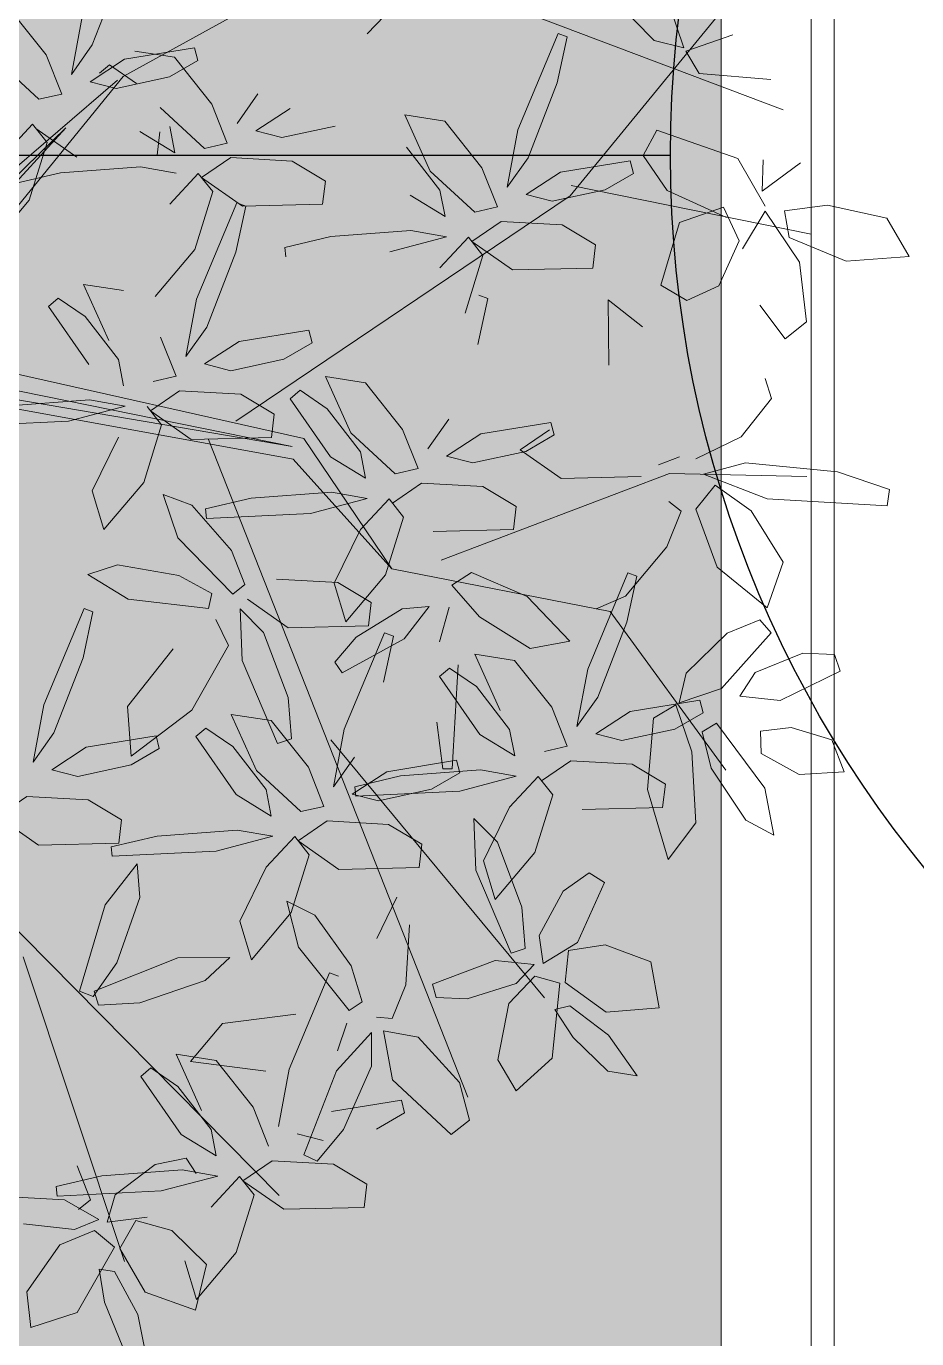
# Model space of a CAD drawing. Header units: metres. Extents: x 349703 to 349913, y 9282546 to 9282694.
# Drawn here: x 349746.995 to 349747.983, y 9282627.502 to 9282628.958 of the extents above; entities that cross this region are included whole.
import ezdxf

# ---------------------------------------------------------------- set-up
doc = ezdxf.new("R2010")
doc.units = ezdxf.units.M
doc.header["$LTSCALE"] = 0.25
for name, color, linetype, lineweight in [('AREA-VERDE', 3, 'CONTINUOUS', 9), ('ARQ-FONDO', 253, 'CONTINUOUS', 9), ('LLORAD-TEXTO', 1, 'CONTINUOUS', 25)]:
    doc.layers.add(name, color=color, linetype=linetype, lineweight=lineweight)

# ---------------------------------------------------------------- blocks, each defined once
blk = doc.blocks.new('PLAZA CENTRAL')
at = {"layer": 'ARQ-FONDO'}
blk.add_lwpolyline([(349596.6395, 9282641.1169), (349621.0817, 9282641.1169), (349621.0817, 9282622.8854), (349596.6395, 9282622.8854)], close=True, dxfattribs=at)
blk = doc.blocks.new('WAKDOQ')
at = {"layer": 'AREA-VERDE', "lineweight": 0, "true_color": 0xc4e4b2, "transparency": 33554687}
h = blk.add_hatch(color=3, dxfattribs=at)
h.dxf.hatch_style = 1
h.paths.add_polyline_path([(349597.5175, 9282630.6762), (349595.3826, 9282630.6762), (349595.3826, 9282627.0063), (349597.5175, 9282627.0063)])
at = {"layer": 'ARQ-FONDO'}
for points in [[(349595.2826, 9282647.2826), (349597.6175, 9282647.2826), (349597.6175, 9282598.1901), (349595.2826, 9282598.1901)], [(349595.3826, 9282630.6762), (349597.5175, 9282630.6762), (349597.5175, 9282627.0063), (349595.3826, 9282627.0063)]]:
    blk.add_lwpolyline(points, close=True, dxfattribs=at)
blk = doc.blocks.new('ARR2')
at = {"layer": 'ARQ-FONDO', "lineweight": 5}
for p, q in [((2741.3693, 1214.7358), (2741.7422, 1214.9411)), ((2741.7422, 1214.9411), (2742.4277, 1214.6823)), ((2741.3665, 1214.9065), (2741.3199, 1214.7864)), ((2741.7609, 1214.8039), (2741.8498, 1214.897)), ((2742.0863, 1214.5442), (2742.3668, 1214.8866)), ((2742.1569, 1214.8589), (2742.2212, 1214.7932)), ((2741.1863, 1214.8451), (2741.246, 1214.7701)), ((2742.2684, 1214.7816), (2742.2457, 1214.8494)), ((2741.2863, 1214.739), (2741.3037, 1214.8311)), ((2742.0026, 1214.6501), (2742.0671, 1214.8044)), ((2742.0814, 1214.7992), (2742.0654, 1214.7255)), ((2742.0671, 1214.8044), (2742.0814, 1214.7992)), ((2742.2212, 1214.7932), (2742.2684, 1214.7816)), ((2742.3472, 1214.8022), (2742.272, 1214.7764)), ((2741.3199, 1214.7864), (2741.2863, 1214.739)), ((2741.3718, 1214.7631), (2741.4836, 1214.7814)), ((2741.388, 1214.7761), (2741.4519, 1214.7663)), ((2741.4836, 1214.7814), (2741.4889, 1214.7612)), ((2742.272, 1214.7764), (2742.2932, 1214.7405)), ((2741.2343, 1214.699), (2741.1631, 1214.7648)), ((2741.246, 1214.7701), (2741.2708, 1214.7075)), ((2741.3166, 1214.7272), (2741.3718, 1214.7631)), ((2741.3315, 1214.7407), (2741.3475, 1214.7541)), ((2741.3475, 1214.7541), (2741.3907, 1214.7245)), ((2741.4889, 1214.7612), (2741.4436, 1214.735)), ((2741.4519, 1214.7663), (2741.5116, 1214.6913)), ((2740.9352, 1214.3642), (2741.3605, 1214.7299)), ((2741.0145, 1214.2999), (2741.3693, 1214.7358)), ((2741.4436, 1214.735), (2741.3584, 1214.7165)), ((2742.2932, 1214.7405), (2742.4079, 1214.731)), ((2741.3584, 1214.7165), (2741.3166, 1214.7272)), ((2741.5855, 1214.7076), (2741.552, 1214.6603)), ((2742.0654, 1214.7255), (2742.0188, 1214.6054)), ((2741.2708, 1214.7075), (2741.2343, 1214.699)), ((2741.5116, 1214.6913), (2741.5364, 1214.6287)), ((2741.4999, 1214.6202), (2741.4287, 1214.686)), ((2741.5822, 1214.6484), (2741.6374, 1214.6843)), ((2741.8213, 1214.6739), (2741.8852, 1214.6641)), ((2741.862, 1214.5838), (2741.8213, 1214.6739)), ((2741.2773, 1214.6535), (2740.9696, 1214.317)), ((2740.9715, 1214.3555), (2741.2773, 1214.6535)), ((2741.1783, 1214.6098), (2741.2242, 1214.6591)), ((2741.2242, 1214.6591), (2741.2476, 1214.6298)), ((2741.2296, 1214.6521), (2741.295, 1214.6064)), ((2741.4523, 1214.6132), (2741.3962, 1214.6476)), ((2741.4237, 1214.6095), (2741.4282, 1214.6467)), ((2741.444, 1214.6556), (2741.4523, 1214.6132)), ((2741.6241, 1214.6378), (2741.5822, 1214.6484)), ((2741.7092, 1214.6562), (2741.6241, 1214.6378)), ((2741.8852, 1214.6641), (2741.9449, 1214.5891)), ((2741.9852, 1214.558), (2742.0026, 1214.6501)), ((2742.2254, 1214.6493), (2742.2034, 1214.6091)), ((2742.3553, 1214.6039), (2742.2254, 1214.6493)), ((2741.2476, 1214.6298), (2741.2188, 1214.5372)), ((2741.5364, 1214.6287), (2741.4999, 1214.6202)), ((2741.5421, 1214.6055), (2741.4952, 1214.5734)), ((2741.6404, 1214.5999), (2741.5421, 1214.6055)), ((2741.8239, 1214.6223), (2741.8772, 1214.5534)), ((2742.0188, 1214.6054), (2741.9852, 1214.558)), ((2742.2034, 1214.6091), (2742.2417, 1214.5529)), ((2742.3991, 1214.5276), (2742.3553, 1214.6039)), ((2741.269, 1214.5811), (2741.3974, 1214.5907)), ((2741.3974, 1214.5907), (2741.4546, 1214.5808)), ((2741.6938, 1214.568), (2741.6404, 1214.5999)), ((2741.9332, 1214.518), (2741.862, 1214.5838)), ((2741.9449, 1214.5891), (2741.9697, 1214.5265)), ((2742.0155, 1214.5462), (2742.0707, 1214.5821)), ((2742.0707, 1214.5821), (2742.1825, 1214.6004)), ((2742.1825, 1214.6004), (2742.1877, 1214.5802)), ((2742.3961, 1214.6022), (2742.3945, 1214.5515)), ((2742.3945, 1214.5515), (2742.4557, 1214.597)), ((2741.1956, 1214.5639), (2741.269, 1214.5811)), ((2741.444, 1214.531), (2741.4898, 1214.5803)), ((2741.4898, 1214.5803), (2741.5132, 1214.551)), ((2741.4952, 1214.5734), (2741.5606, 1214.5276)), ((2741.6893, 1214.5307), (2741.6938, 1214.568)), ((2742.088, 1214.5607), (2742.4728, 1214.4827)), ((2742.1877, 1214.5802), (2742.1424, 1214.554)), ((2741.5132, 1214.551), (2741.4844, 1214.4585)), ((2741.5502, 1214.183), (2742.0863, 1214.5442)), ((2741.8856, 1214.511), (2741.8295, 1214.5454)), ((2741.8772, 1214.5534), (2741.8856, 1214.511)), ((2742.0573, 1214.5355), (2742.0155, 1214.5462)), ((2742.1424, 1214.554), (2742.0573, 1214.5355)), ((2742.2417, 1214.5529), (2742.3371, 1214.5093)), ((2741.2188, 1214.5372), (2741.155, 1214.4617)), ((2741.4872, 1214.3786), (2741.5517, 1214.5329)), ((2741.566, 1214.5277), (2741.55, 1214.454)), ((2741.5517, 1214.5329), (2741.566, 1214.5277)), ((2741.5606, 1214.5276), (2741.6893, 1214.5307)), ((2741.9697, 1214.5265), (2741.9332, 1214.518)), ((2742.3322, 1214.5263), (2742.2618, 1214.5016)), ((2742.3572, 1214.4723), (2742.3322, 1214.5263)), ((2742.3988, 1214.5195), (2742.3627, 1214.4594)), ((2742.4542, 1214.4377), (2742.3988, 1214.5195)), ((2742.4991, 1214.5291), (2742.4303, 1214.5202)), ((2742.4303, 1214.5202), (2742.4377, 1214.4774)), ((2742.5941, 1214.5084), (2742.4991, 1214.5291)), ((2741.9754, 1214.5032), (2741.9284, 1214.4711)), ((2742.0736, 1214.4977), (2741.9754, 1214.5032)), ((2742.1271, 1214.4658), (2742.0736, 1214.4977)), ((2742.2618, 1214.5016), (2742.2315, 1214.4009)), ((2742.6301, 1214.4471), (2742.5941, 1214.5084)), ((2741.6288, 1214.4617), (2741.7022, 1214.4789)), ((2741.7022, 1214.4789), (2741.8307, 1214.4885)), ((2741.8879, 1214.4786), (2741.7973, 1214.4547)), ((2741.8307, 1214.4885), (2741.8879, 1214.4786)), ((2741.8772, 1214.4288), (2741.9231, 1214.4781)), ((2741.9231, 1214.4781), (2741.9465, 1214.4488)), ((2742.4377, 1214.4774), (2742.529, 1214.4396)), ((2741.4844, 1214.4585), (2741.4206, 1214.383)), ((2741.6303, 1214.4465), (2741.6288, 1214.4617)), ((2741.9284, 1214.4711), (2741.9939, 1214.4254)), ((2742.1226, 1214.4285), (2742.1271, 1214.4658)), ((2742.3248, 1214.3999), (2742.3572, 1214.4723)), ((2741.55, 1214.454), (2741.5034, 1214.3339)), ((2741.9465, 1214.4488), (2741.9177, 1214.3562)), ((2742.4652, 1214.3423), (2742.4542, 1214.4377)), ((2742.529, 1214.4396), (2742.6301, 1214.4471)), ((2741.9939, 1214.4254), (2742.1226, 1214.4285)), ((2741.3059, 1214.4024), (2741.3698, 1214.3926)), ((2741.3465, 1214.3123), (2741.3059, 1214.4024)), ((2742.2315, 1214.4009), (2742.2736, 1214.3766)), ((2742.2736, 1214.3766), (2742.3248, 1214.3999)), ((2741.2494, 1214.3669), (2741.2654, 1214.3803)), ((2741.2654, 1214.3803), (2741.3085, 1214.3507)), ((2741.4698, 1214.2865), (2741.4872, 1214.3786)), ((2741.9541, 1214.3798), (2741.9381, 1214.3062)), ((2741.9397, 1214.3851), (2741.9541, 1214.3798)), ((2742.1474, 1214.3773), (2742.1484, 1214.2727)), ((2742.2023, 1214.3344), (2742.1474, 1214.3773)), ((2741.3141, 1214.2738), (2741.2494, 1214.3669)), ((2741.3085, 1214.3507), (2741.3618, 1214.2818)), ((2742.3904, 1214.3691), (2742.4313, 1214.3153)), ((2741.5034, 1214.3339), (2741.4698, 1214.2865)), ((2742.4313, 1214.3153), (2742.4652, 1214.3423)), ((2741.4295, 1214.3176), (2741.4543, 1214.255)), ((2741.5001, 1214.2747), (2741.5552, 1214.3106)), ((2741.5552, 1214.3106), (2741.6671, 1214.3289)), ((2741.6723, 1214.3087), (2741.627, 1214.2825)), ((2741.6671, 1214.3289), (2741.6723, 1214.3087)), ((2741.0145, 1214.2999), (2741.6594, 1214.1552)), ((2740.9784, 1214.277), (2741.6403, 1214.1425)), ((2741.3618, 1214.2818), (2741.3702, 1214.2395)), ((2741.5419, 1214.264), (2741.5001, 1214.2747)), ((2741.627, 1214.2825), (2741.5419, 1214.264)), ((2741.6403, 1214.1425), (2740.9849, 1214.2535)), ((2741.4543, 1214.255), (2741.4177, 1214.2465)), ((2741.6939, 1214.2545), (2741.7579, 1214.2447)), ((2741.7346, 1214.1645), (2741.6939, 1214.2545)), ((2742.3988, 1214.2512), (2742.4094, 1214.2196)), ((2740.9909, 1214.2402), (2741.6422, 1214.1223)), ((2741.4599, 1214.2317), (2741.413, 1214.1996)), ((2741.5582, 1214.2261), (2741.4599, 1214.2317)), ((2741.6117, 1214.1942), (2741.5582, 1214.2261)), ((2741.6375, 1214.2191), (2741.6534, 1214.2325)), ((2741.6534, 1214.2325), (2741.6966, 1214.2029)), ((2741.7579, 1214.2447), (2741.8176, 1214.1698)), ((2741.1868, 1214.2074), (2741.3153, 1214.217)), ((2741.3725, 1214.2071), (2741.2819, 1214.1832)), ((2741.3153, 1214.217), (2741.3725, 1214.2071)), ((2741.4077, 1214.2066), (2741.4311, 1214.1773)), ((2741.7021, 1214.126), (2741.6375, 1214.2191)), ((2741.6966, 1214.2029), (2741.7499, 1214.134)), ((2742.4094, 1214.2196), (2742.3603, 1214.1579)), ((2741.2819, 1214.1832), (2741.1149, 1214.1749)), ((2741.413, 1214.1996), (2741.4785, 1214.1539)), ((2741.6072, 1214.157), (2741.6117, 1214.1942)), ((2741.8915, 1214.1861), (2741.8579, 1214.1387)), ((2741.4311, 1214.1773), (2741.4023, 1214.0847)), ((2741.8058, 1214.0986), (2741.7346, 1214.1645)), ((2741.8176, 1214.1698), (2741.8423, 1214.1071)), ((2741.8881, 1214.1269), (2741.9433, 1214.1627)), ((2741.9433, 1214.1627), (2742.0552, 1214.1811)), ((2742.0531, 1214.1691), (2742.0062, 1214.137)), ((2742.0604, 1214.1609), (2742.0151, 1214.1346)), ((2742.0552, 1214.1811), (2742.0604, 1214.1609)), ((2741.3198, 1214.0712), (2741.3618, 1214.1573)), ((2741.4785, 1214.1539), (2741.6072, 1214.157)), ((2741.5062, 1214.1534), (2741.9224, 1213.0996)), ((2741.6594, 1214.1552), (2741.8003, 1213.9461)), ((2742.3603, 1214.1579), (2742.2877, 1214.1225)), ((2741.6422, 1214.1223), (2741.8003, 1213.9461)), ((2741.7583, 1214.0916), (2741.7021, 1214.126)), ((2741.7499, 1214.134), (2741.7583, 1214.0916)), ((2741.93, 1214.1162), (2741.8881, 1214.1269)), ((2742.0151, 1214.1346), (2741.93, 1214.1162)), ((2742.0062, 1214.137), (2742.0717, 1214.0912)), ((2742.2281, 1214.113), (2742.2618, 1214.1258)), ((2741.8423, 1214.1071), (2741.8058, 1214.0986)), ((2741.8793, 1213.96), (2742.2455, 1214.0994)), ((2742.2455, 1214.0994), (2742.4659, 1214.0946)), ((2742.3676, 1214.116), (2742.3003, 1214.0979)), ((2742.3003, 1214.0979), (2742.4025, 1214.0584)), ((2742.5152, 1214.1017), (2742.3676, 1214.116)), ((2742.5982, 1214.0733), (2742.5152, 1214.1017)), ((2741.4023, 1214.0847), (2741.3385, 1214.0092)), ((2741.848, 1214.0839), (2741.8011, 1214.0518)), ((2741.9463, 1214.0783), (2741.848, 1214.0839)), ((2741.9998, 1214.0464), (2741.9463, 1214.0783)), ((2742.0717, 1214.0912), (2742.2004, 1214.0943)), ((2742.319, 1214.0806), (2742.288, 1214.042)), ((2742.3766, 1214.0395), (2742.319, 1214.0806)), ((2741.3385, 1214.0092), (2741.3198, 1214.0712)), ((2741.4336, 1214.0656), (2741.4573, 1213.9959)), ((2741.4793, 1214.0484), (2741.4336, 1214.0656)), ((2741.5015, 1214.0423), (2741.5749, 1214.0596)), ((2741.5749, 1214.0596), (2741.7034, 1214.0691)), ((2741.7606, 1214.0592), (2741.67, 1214.0353)), ((2741.7034, 1214.0691), (2741.7606, 1214.0592)), ((2741.7499, 1214.0095), (2741.7958, 1214.0588)), ((2741.7958, 1214.0588), (2741.8191, 1214.0294)), ((2742.4025, 1214.0584), (2742.5948, 1214.0471)), ((2742.5948, 1214.0471), (2742.5982, 1214.0733)), ((2741.5429, 1213.9756), (2741.4793, 1214.0484)), ((2741.503, 1214.0271), (2741.5015, 1214.0423)), ((2741.67, 1214.0353), (2741.503, 1214.0271)), ((2741.9953, 1214.0092), (2741.9998, 1214.0464)), ((2742.2642, 1214.0389), (2742.2411, 1213.9814)), ((2742.2444, 1214.0542), (2742.2642, 1214.0389)), ((2742.288, 1214.042), (2742.3223, 1213.9488)), ((2742.428, 1213.957), (2742.3766, 1214.0395)), ((2741.8191, 1214.0294), (2741.7904, 1213.9369)), ((2741.4573, 1213.9959), (2741.5452, 1213.9058)), ((2741.7079, 1213.9233), (2741.7499, 1214.0095)), ((2741.8666, 1214.006), (2741.9953, 1214.0092)), ((2741.5648, 1213.9214), (2741.5429, 1213.9756)), ((2742.2411, 1213.9814), (2742.1749, 1213.9023)), ((2741.3603, 1213.9527), (2741.3126, 1213.9375)), ((2741.4588, 1213.9356), (2741.3603, 1213.9527)), ((2742.4021, 1213.884), (2742.428, 1213.957)), ((2741.3126, 1213.9375), (2741.3773, 1213.8979)), ((2741.5118, 1213.9069), (2741.4588, 1213.9356)), ((2741.7138, 1213.9242), (2741.6155, 1213.9298)), ((2741.7904, 1213.9369), (2741.7265, 1213.8614)), ((2741.8003, 1213.9461), (2742.1503, 1213.8779)), ((2741.8967, 1213.9201), (2741.9283, 1213.9402)), ((2741.9283, 1213.9402), (2742.0173, 1213.9018)), ((2742.1146, 1213.7855), (2742.179, 1213.9399)), ((2742.1934, 1213.9346), (2742.1774, 1213.861)), ((2742.179, 1213.9399), (2742.1934, 1213.9346)), ((2742.3223, 1213.9488), (2742.4021, 1213.884)), ((2741.5452, 1213.9058), (2741.5648, 1213.9214)), ((2741.7265, 1213.8614), (2741.7079, 1213.9233)), ((2741.7673, 1213.8923), (2741.7138, 1213.9242)), ((2741.9409, 1213.8692), (2741.8967, 1213.9201)), ((2741.3773, 1213.8979), (2741.5065, 1213.8825)), ((2741.5065, 1213.8825), (2741.5118, 1213.9069)), ((2741.5686, 1213.8977), (2741.634, 1213.8519)), ((2741.7628, 1213.8551), (2741.7673, 1213.8923)), ((2742.0173, 1213.9018), (2742.0857, 1213.8304)), ((2742.1749, 1213.9023), (2742.1278, 1213.8821)), ((2741.2422, 1213.7283), (2741.3067, 1213.8826)), ((2741.321, 1213.8774), (2741.305, 1213.8037)), ((2741.3067, 1213.8826), (2741.321, 1213.8774)), ((2741.557, 1213.8823), (2741.56, 1213.7993)), ((2741.5947, 1213.8441), (2741.557, 1213.8823)), ((2741.7429, 1213.8367), (2741.817, 1213.8824)), ((2741.817, 1213.8824), (2741.86, 1213.8862)), ((2741.86, 1213.8862), (2741.8199, 1213.834)), ((2741.8766, 1213.8293), (2741.8925, 1213.8851)), ((2742.0221, 1213.8184), (2741.9409, 1213.8692)), ((2742.1503, 1213.8779), (2742.336, 1213.6237)), ((2741.5181, 1213.8651), (2741.5386, 1213.8235)), ((2741.634, 1213.8519), (2741.7628, 1213.8551)), ((2742.1774, 1213.861), (2742.1308, 1213.7408)), ((2742.3906, 1213.8645), (2742.3383, 1213.8433)), ((2742.4089, 1213.8437), (2742.3906, 1213.8645)), ((2741.6338, 1213.7401), (2741.5947, 1213.8441)), ((2741.7089, 1213.7968), (2741.7429, 1213.8367)), ((2741.8199, 1213.834), (2741.7205, 1213.7795)), ((2741.7241, 1213.6891), (2741.7885, 1213.8435)), ((2741.8029, 1213.8382), (2741.7869, 1213.7646)), ((2741.7885, 1213.8435), (2741.8029, 1213.8382)), ((2742.0857, 1213.8304), (2742.0221, 1213.8184)), ((2742.3383, 1213.8433), (2742.2725, 1213.7791)), ((2742.3288, 1213.7546), (2742.4089, 1213.8437)), ((2741.305, 1213.8037), (2741.2584, 1213.6836)), ((2741.3763, 1213.7255), (2741.4497, 1213.818)), ((2741.5386, 1213.8235), (2741.4794, 1213.7197)), ((2741.9332, 1213.8093), (2741.9972, 1213.7995)), ((2741.9739, 1213.7192), (2741.9332, 1213.8093)), ((2742.4594, 1213.8111), (2742.3832, 1213.7802)), ((2742.5104, 1213.8088), (2742.4594, 1213.8111)), ((2742.5194, 1213.7825), (2742.5104, 1213.8088)), ((2741.56, 1213.7993), (2741.6169, 1213.6665)), ((2741.7205, 1213.7795), (2741.7089, 1213.7968)), ((2741.8768, 1213.7739), (2741.8927, 1213.7873)), ((2741.8927, 1213.7873), (2741.9359, 1213.7577)), ((2741.9067, 1213.7925), (2741.8973, 1213.6255)), ((2741.9972, 1213.7995), (2742.0569, 1213.7245)), ((2742.0972, 1213.6935), (2742.1146, 1213.7855)), ((2742.4231, 1213.7351), (2742.5194, 1213.7825)), ((2741.9414, 1213.6808), (2741.8768, 1213.7739)), ((2742.2725, 1213.7791), (2742.261, 1213.7318)), ((2742.3832, 1213.7802), (2742.3584, 1213.7424)), ((2741.6393, 1213.674), (2741.6338, 1213.7401)), ((2741.9359, 1213.7577), (2741.9892, 1213.6888)), ((2742.1308, 1213.7408), (2742.0972, 1213.6935)), ((2742.261, 1213.7318), (2742.3288, 1213.7546)), ((2742.3584, 1213.7424), (2742.4231, 1213.7351)), ((2741.2248, 1213.6363), (2741.2422, 1213.7283)), ((2741.3824, 1213.6459), (2741.3763, 1213.7255)), ((2741.4794, 1213.7197), (2741.3824, 1213.6459)), ((2742.0569, 1213.7245), (2742.0816, 1213.6619)), ((2742.1826, 1213.7175), (2742.2945, 1213.7358)), ((2742.2558, 1213.7282), (2742.2199, 1213.707)), ((2742.2816, 1213.653), (2742.2558, 1213.7282)), ((2742.2945, 1213.7358), (2742.2997, 1213.7157)), ((2741.5427, 1213.713), (2741.6067, 1213.7031)), ((2741.5834, 1213.6229), (2741.5427, 1213.713)), ((2741.6067, 1213.7031), (2741.6664, 1213.6282)), ((2741.882, 1213.6257), (2741.8726, 1213.7005)), ((2742.1274, 1213.6816), (2742.1826, 1213.7175)), ((2742.2199, 1213.707), (2742.2103, 1213.5924)), ((2742.2997, 1213.7157), (2742.2544, 1213.6894)), ((2742.3208, 1213.6989), (2742.2982, 1213.6853)), ((2742.3986, 1213.5945), (2742.3208, 1213.6989)), ((2741.2584, 1213.6836), (2741.2248, 1213.6363)), ((2741.3103, 1213.6603), (2741.4221, 1213.6786)), ((2741.4221, 1213.6786), (2741.4273, 1213.6584)), ((2741.4862, 1213.6775), (2741.5022, 1213.6909)), ((2741.5509, 1213.5844), (2741.4862, 1213.6775)), ((2741.5022, 1213.6909), (2741.5454, 1213.6613)), ((2741.7067, 1213.5971), (2741.7241, 1213.6891)), ((2741.9976, 1213.6464), (2741.9414, 1213.6808)), ((2741.9892, 1213.6888), (2741.9976, 1213.6464)), ((2742.1693, 1213.671), (2742.1274, 1213.6816)), ((2742.2544, 1213.6894), (2742.1693, 1213.671)), ((2742.2982, 1213.6853), (2742.3127, 1213.6266)), ((2742.4407, 1213.6918), (2742.3913, 1213.6861)), ((2742.3913, 1213.6861), (2742.3926, 1213.6504)), ((2742.5059, 1213.6724), (2742.4407, 1213.6918)), ((2741.2551, 1213.6244), (2741.3103, 1213.6603)), ((2741.4273, 1213.6584), (2741.382, 1213.6322)), ((2741.5454, 1213.6613), (2741.5987, 1213.5924)), ((2741.6169, 1213.6665), (2741.6393, 1213.674)), ((2741.7026, 1213.6723), (2742.0451, 1213.2589)), ((2742.0816, 1213.6619), (2742.0451, 1213.6534)), ((2742.5257, 1213.6207), (2742.5059, 1213.6724)), ((2741.7402, 1213.6445), (2741.7067, 1213.5971)), ((2741.7921, 1213.6211), (2741.904, 1213.6395)), ((2741.904, 1213.6395), (2741.9092, 1213.6193)), ((2742.0873, 1213.6387), (2742.0404, 1213.6066)), ((2742.1856, 1213.6331), (2742.0873, 1213.6387)), ((2742.2881, 1213.5393), (2742.2816, 1213.653)), ((2742.3926, 1213.6504), (2742.4536, 1213.6169)), ((2740.9374, 1213.632), (2741.6198, 1212.9417)), ((2741.2969, 1213.6137), (2741.2551, 1213.6244)), ((2741.382, 1213.6322), (2741.2969, 1213.6137)), ((2741.6546, 1213.5571), (2741.5834, 1213.6229)), ((2741.6664, 1213.6282), (2741.6911, 1213.5655)), ((2741.7369, 1213.5853), (2741.7921, 1213.6211)), ((2741.7408, 1213.5971), (2741.8142, 1213.6143)), ((2741.8142, 1213.6143), (2741.9427, 1213.6239)), ((2741.9092, 1213.6193), (2741.8639, 1213.593)), ((2741.8973, 1213.6255), (2741.882, 1213.6257)), ((2741.9999, 1213.614), (2741.9093, 1213.5901)), ((2741.9427, 1213.6239), (2741.9999, 1213.614)), ((2742.2391, 1213.6012), (2742.1856, 1213.6331)), ((2742.3127, 1213.6266), (2742.3679, 1213.5432)), ((2742.4536, 1213.6169), (2742.5257, 1213.6207)), ((2741.7423, 1213.5819), (2741.7408, 1213.5971)), ((2741.8639, 1213.593), (2741.7788, 1213.5746)), ((2741.9892, 1213.5642), (2742.0351, 1213.6136)), ((2742.0351, 1213.6136), (2742.0584, 1213.5842)), ((2742.2346, 1213.5639), (2742.2391, 1213.6012)), ((2742.4128, 1213.5195), (2742.3986, 1213.5945)), ((2741.215, 1213.5814), (2741.168, 1213.5493)), ((2741.3132, 1213.5759), (2741.215, 1213.5814)), ((2741.3667, 1213.544), (2741.3132, 1213.5759)), ((2741.607, 1213.55), (2741.5509, 1213.5844)), ((2741.5987, 1213.5924), (2741.607, 1213.55)), ((2741.7788, 1213.5746), (2741.7369, 1213.5853)), ((2741.9093, 1213.5901), (2741.7423, 1213.5819)), ((2742.0584, 1213.5842), (2742.0297, 1213.4917)), ((2742.2103, 1213.5924), (2742.2433, 1213.4802)), ((2741.6911, 1213.5655), (2741.6546, 1213.5571)), ((2741.9472, 1213.4781), (2741.9892, 1213.5642)), ((2742.1058, 1213.5608), (2742.2346, 1213.5639)), ((2741.168, 1213.5493), (2741.2335, 1213.5036)), ((2741.3622, 1213.5067), (2741.3667, 1213.544)), ((2741.6968, 1213.5423), (2741.6499, 1213.5102)), ((2741.7951, 1213.5367), (2741.6968, 1213.5423)), ((2741.8486, 1213.5048), (2741.7951, 1213.5367)), ((2741.9318, 1213.5462), (2741.9348, 1213.4632)), ((2741.9696, 1213.508), (2741.9318, 1213.5462)), ((2742.2433, 1213.4802), (2742.2881, 1213.5393)), ((2742.3679, 1213.5432), (2742.4128, 1213.5195)), ((2741.3503, 1213.5007), (2741.4237, 1213.518)), ((2741.4237, 1213.518), (2741.5522, 1213.5276)), ((2741.6094, 1213.5176), (2741.5188, 1213.4937)), ((2741.5522, 1213.5276), (2741.6094, 1213.5176)), ((2741.5987, 1213.4679), (2741.6446, 1213.5172)), ((2741.6446, 1213.5172), (2741.6679, 1213.4879)), ((2741.6499, 1213.5102), (2741.7153, 1213.4644)), ((2741.2335, 1213.5036), (2741.3622, 1213.5067)), ((2741.3517, 1213.4855), (2741.3503, 1213.5007)), ((2741.5188, 1213.4937), (2741.3517, 1213.4855)), ((2741.6679, 1213.4879), (2741.6391, 1213.3953)), ((2741.844, 1213.4676), (2741.8486, 1213.5048)), ((2742.0297, 1213.4917), (2741.9658, 1213.4162)), ((2742.0086, 1213.404), (2741.9696, 1213.508)), ((2741.3916, 1213.4732), (2741.3406, 1213.4076)), ((2741.396, 1213.4197), (2741.3916, 1213.4732)), ((2741.5567, 1213.3817), (2741.5987, 1213.4679)), ((2741.7153, 1213.4644), (2741.844, 1213.4676)), ((2741.9658, 1213.4162), (2741.9472, 1213.4781)), ((2741.9348, 1213.4632), (2741.9917, 1213.3304)), ((2742.1166, 1213.4588), (2742.0752, 1213.4296)), ((2742.1413, 1213.4433), (2742.1166, 1213.4588)), ((2742.0752, 1213.4296), (2742.0366, 1213.3588)), ((2742.0982, 1213.3471), (2742.1413, 1213.4433)), ((2741.3406, 1213.4076), (2741.2992, 1213.2692)), ((2741.3593, 1213.3148), (2741.396, 1213.4197)), ((2741.632, 1213.4135), (2741.6504, 1213.3399)), ((2741.6767, 1213.3909), (2741.632, 1213.4135)), ((2741.8081, 1213.4202), (2741.7762, 1213.3538)), ((2742.0141, 1213.3379), (2742.0086, 1213.404)), ((2741.6391, 1213.3953), (2741.5753, 1213.3198)), ((2741.735, 1213.3098), (2741.6767, 1213.3909)), ((2741.5753, 1213.3198), (2741.5567, 1213.3817)), ((2741.823, 1213.2793), (2741.8287, 1213.3759)), ((2742.0366, 1213.3588), (2742.0428, 1213.3136)), ((2742.0428, 1213.3136), (2742.0982, 1213.3471)), ((2742.1426, 1213.3436), (2742.0835, 1213.3346)), ((2742.2155, 1213.3166), (2742.1426, 1213.3436)), ((2741.2088, 1213.3241), (2741.3717, 1212.8358)), ((2741.4573, 1213.3225), (2741.3229, 1213.2693)), ((2741.5403, 1213.3232), (2741.4573, 1213.3225)), ((2741.501, 1213.2866), (2741.5403, 1213.3232)), ((2741.6504, 1213.3399), (2741.7318, 1213.2384)), ((2741.9917, 1213.3304), (2742.0141, 1213.3379)), ((2742.0835, 1213.3346), (2742.0784, 1213.2833)), ((2741.3211, 1213.2606), (2741.3593, 1213.3148)), ((2741.6357, 1213.1444), (2741.7001, 1213.2988)), ((2741.7001, 1213.2988), (2741.7145, 1213.2935)), ((2741.7527, 1213.2522), (2741.735, 1213.3098)), ((2741.9658, 1213.3187), (2741.8656, 1213.2806)), ((2742.0284, 1213.3123), (2741.9658, 1213.3187)), ((2741.9997, 1213.2816), (2742.0284, 1213.3123)), ((2742.2292, 1213.2425), (2742.2155, 1213.3166)), ((2741.396, 1213.2504), (2741.501, 1213.2866)), ((2741.8006, 1213.2254), (2741.823, 1213.2793)), ((2741.8656, 1213.2806), (2741.8714, 1213.2591)), ((2741.9212, 1213.2569), (2741.9997, 1213.2816)), ((2742.0296, 1213.2933), (2741.9882, 1213.2496)), ((2742.0698, 1213.282), (2742.0296, 1213.2933)), ((2742.0575, 1213.1617), (2742.0698, 1213.282)), ((2742.0784, 1213.2833), (2742.1438, 1213.2359)), ((2741.2992, 1213.2692), (2741.3211, 1213.2606)), ((2741.3229, 1213.2693), (2741.3298, 1213.2467)), ((2741.8714, 1213.2591), (2741.9212, 1213.2569)), ((2741.3298, 1213.2467), (2741.396, 1213.2504)), ((2741.7318, 1213.2384), (2741.7527, 1213.2522)), ((2741.9882, 1213.2496), (2741.9701, 1213.1593)), ((2742.0617, 1213.2399), (2742.0856, 1213.246)), ((2742.0909, 1213.1949), (2742.0617, 1213.2399)), ((2742.0856, 1213.246), (2742.148, 1213.1986)), ((2742.1438, 1213.2359), (2742.2292, 1213.2425)), ((2741.4775, 1213.1566), (2741.5289, 1213.2177)), ((2741.5289, 1213.2177), (2741.6461, 1213.2322)), ((2741.7279, 1213.2179), (2741.7133, 1213.1739)), ((2741.7757, 1213.2279), (2741.8006, 1213.2254)), ((2741.7677, 1213.2029), (2741.7117, 1213.1416)), ((2741.7678, 1213.1492), (2741.7677, 1213.2029)), ((2741.7868, 1213.2057), (2741.8014, 1213.1273)), ((2741.8427, 1213.1958), (2741.7868, 1213.2057)), ((2741.9089, 1213.1229), (2741.8427, 1213.1958)), ((2742.1469, 1213.141), (2742.0909, 1213.1949)), ((2742.148, 1213.1986), (2742.1936, 1213.1338)), ((2741.4543, 1213.1682), (2741.5183, 1213.1584)), ((2741.495, 1213.0781), (2741.4543, 1213.1682)), ((2741.5984, 1213.1413), (2741.4775, 1213.1566)), ((2741.5183, 1213.1584), (2741.578, 1213.0834)), ((2741.9701, 1213.1593), (2741.9995, 1213.1096)), ((2741.9995, 1213.1096), (2742.0575, 1213.1617)), ((2741.3979, 1213.1328), (2741.4138, 1213.1462)), ((2741.4625, 1213.0397), (2741.3979, 1213.1328)), ((2741.4138, 1213.1462), (2741.457, 1213.1166)), ((2741.6183, 1213.0524), (2741.6357, 1213.1444)), ((2741.7117, 1213.1416), (2741.6592, 1213.007)), ((2741.7228, 1213.0476), (2741.7678, 1213.1492)), ((2742.1936, 1213.1338), (2742.1469, 1213.141)), ((2741.457, 1213.1166), (2741.5103, 1213.0477)), ((2741.8014, 1213.1273), (2741.8954, 1213.0393)), ((2741.9247, 1213.0627), (2741.9089, 1213.1229)), ((2741.7037, 1213.0764), (2741.8156, 1213.0947)), ((2741.8156, 1213.0947), (2741.8208, 1213.0745)), ((2741.578, 1213.0834), (2741.6027, 1213.0208)), ((2741.8208, 1213.0745), (2741.7755, 1213.0483)), ((2741.5103, 1213.0477), (2741.5187, 1213.0053)), ((2741.6804, 1212.9966), (2741.7228, 1213.0476)), ((2741.8954, 1213.0393), (2741.9247, 1213.0627)), ((2741.5187, 1213.0053), (2741.4625, 1213.0397)), ((2741.6904, 1213.0298), (2741.6486, 1213.0405)), ((2741.6592, 1213.007), (2741.6804, 1212.9966)), ((2741.3172, 1212.935), (2741.2954, 1212.9893)), ((2741.3353, 1212.9732), (2741.4638, 1212.9828)), ((2741.4206, 1212.9917), (2741.3566, 1212.9426)), ((2741.4703, 1213.0015), (2741.4206, 1212.9917)), ((2741.4638, 1212.9828), (2741.521, 1212.9729)), ((2741.4866, 1212.9773), (2741.4703, 1213.0015)), ((2741.6084, 1212.9976), (2741.5615, 1212.9655)), ((2741.7067, 1212.992), (2741.6084, 1212.9976)), ((2741.7602, 1212.9601), (2741.7067, 1212.992)), ((2741.2619, 1212.956), (2741.3353, 1212.9732)), ((2741.521, 1212.9729), (2741.4304, 1212.949)), ((2741.5103, 1212.9231), (2741.5562, 1212.9724)), ((2741.5562, 1212.9724), (2741.5795, 1212.9431)), ((2741.5615, 1212.9655), (2741.627, 1212.9197)), ((2741.2755, 1212.9348), (2741.1686, 1212.9408)), ((2741.2634, 1212.9408), (2741.2619, 1212.956)), ((2741.4304, 1212.949), (2741.2634, 1212.9408)), ((2741.3566, 1212.9426), (2741.3439, 1212.8989)), ((2741.5795, 1212.9431), (2741.5508, 1212.8505)), ((2741.7557, 1212.9228), (2741.7602, 1212.9601)), ((2741.3302, 1212.9035), (2741.2755, 1212.9348)), ((2741.2977, 1212.9194), (2741.3172, 1212.935)), ((2741.627, 1212.9197), (2741.7557, 1212.9228)), ((2741.2914, 1212.8872), (2741.3302, 1212.9035)), ((2741.3439, 1212.8989), (2741.4081, 1212.9069)), ((2741.3896, 1212.9015), (2741.3641, 1212.8567)), ((2741.4472, 1212.8857), (2741.3896, 1212.9015)), ((2741.2097, 1212.8965), (2741.2914, 1212.8872)), ((2741.3235, 1212.8857), (2741.2679, 1212.8626)), ((2741.3556, 1212.859), (2741.3235, 1212.8857)), ((2741.5028, 1212.8314), (2741.4472, 1212.8857)), ((2741.2679, 1212.8626), (2741.2147, 1212.7875)), ((2741.2955, 1212.7542), (2741.3556, 1212.859)), ((2741.3641, 1212.8567), (2741.4045, 1212.7868)), ((2741.4869, 1212.7751), (2741.4683, 1212.837)), ((2741.5508, 1212.8505), (2741.4869, 1212.7751)), ((2741.3311, 1212.8239), (2741.3554, 1212.8197)), ((2741.3395, 1212.7709), (2741.3311, 1212.8239)), ((2741.3554, 1212.8197), (2741.3931, 1212.751)), ((2741.4852, 1212.7581), (2741.5028, 1212.8314)), ((2741.2147, 1212.7875), (2741.2213, 1212.7302)), ((2741.4045, 1212.7868), (2741.4852, 1212.7581)), ((2741.2213, 1212.7302), (2741.2955, 1212.7542)), ((2741.3688, 1212.6988), (2741.3395, 1212.7709)), ((2741.3931, 1212.751), (2741.4085, 1212.6733))]:
    blk.add_line(p, q, dxfattribs=at)

msp = doc.modelspace()

# ---------------------------------------------------------------- linework, layer by layer
at = {"layer": 'LLORAD-TEXTO'}
msp.add_line((349746.46, 9282628.815), (349747.71, 9282628.815), dxfattribs=at)
msp.add_circle((349748.96, 9282628.815), 1.25, dxfattribs=at)

# ---------------------------------------------------------------- block references
at = {"layer": 'ARQ-FONDO'}
for name, p in [('WAKDOQ', (150.2487, 0)), ('PLAZA CENTRAL', (151.2522, 0))]:
    msp.add_blockref(name, p, dxfattribs=at)
at = {"layer": 'ARQ-FONDO', "xscale": 0.6917913537138002, "yscale": 0.6917913537138002, "zscale": 0.6917913537138002}
msp.add_blockref('ARR2', (347850.6472, 9281788.5585), dxfattribs=at)

doc.saveas('drawing.dxf')
